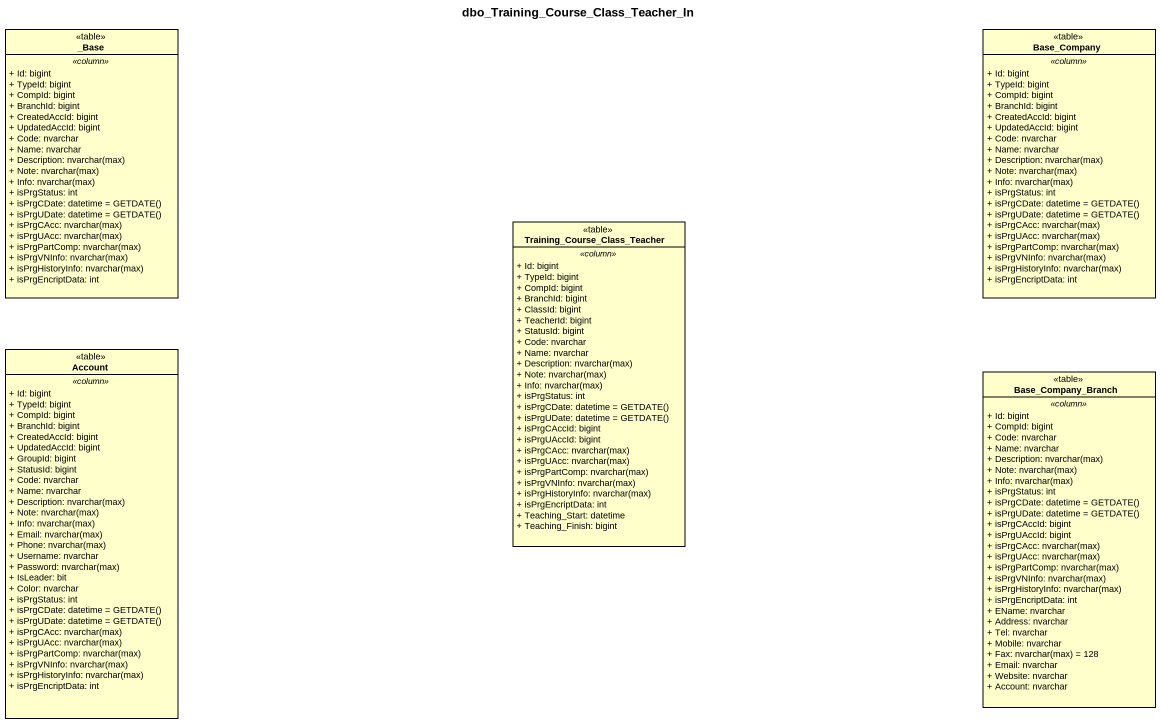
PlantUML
@startuml
title dbo_Training_Course_Class_Teacher_In
hide circle
hide empty members
skinparam classAttributeIconSize 0
class "_Base" as Base <<table>> {
  .. <<column>> ..
  + Id: bigint
  + TypeId: bigint
  + CompId: bigint
  + BranchId: bigint
  + CreatedAccId: bigint
  + UpdatedAccId: bigint
  + Code: nvarchar
  + Name: nvarchar
  {field} + Description: nvarchar(max)
  {field} + Note: nvarchar(max)
  {field} + Info: nvarchar(max)
  + isPrgStatus: int
  {field} + isPrgCDate: datetime = GETDATE()
  {field} + isPrgUDate: datetime = GETDATE()
  {field} + isPrgCAcc: nvarchar(max)
  {field} + isPrgUAcc: nvarchar(max)
  {field} + isPrgPartComp: nvarchar(max)
  {field} + isPrgVNInfo: nvarchar(max)
  {field} + isPrgHistoryInfo: nvarchar(max)
  + isPrgEncriptData: int
}
class Base_Company <<table>> {
  .. <<column>> ..
  + Id: bigint
  + TypeId: bigint
  + CompId: bigint
  + BranchId: bigint
  + CreatedAccId: bigint
  + UpdatedAccId: bigint
  + Code: nvarchar
  + Name: nvarchar
  {field} + Description: nvarchar(max)
  {field} + Note: nvarchar(max)
  {field} + Info: nvarchar(max)
  + isPrgStatus: int
  {field} + isPrgCDate: datetime = GETDATE()
  {field} + isPrgUDate: datetime = GETDATE()
  {field} + isPrgCAcc: nvarchar(max)
  {field} + isPrgUAcc: nvarchar(max)
  {field} + isPrgPartComp: nvarchar(max)
  {field} + isPrgVNInfo: nvarchar(max)
  {field} + isPrgHistoryInfo: nvarchar(max)
  + isPrgEncriptData: int
}
class "Training_Course_Class_Teacher" as Training_Course_Class <<table>> {
  .. <<column>> ..
  + Id: bigint
  + TypeId: bigint
  + CompId: bigint
  + BranchId: bigint
  + ClassId: bigint
  + TeacherId: bigint
  + StatusId: bigint
  + Code: nvarchar
  + Name: nvarchar
  {field} + Description: nvarchar(max)
  {field} + Note: nvarchar(max)
  {field} + Info: nvarchar(max)
  + isPrgStatus: int
  {field} + isPrgCDate: datetime = GETDATE()
  {field} + isPrgUDate: datetime = GETDATE()
  + isPrgCAccId: bigint
  + isPrgUAccId: bigint
  {field} + isPrgCAcc: nvarchar(max)
  {field} + isPrgUAcc: nvarchar(max)
  {field} + isPrgPartComp: nvarchar(max)
  {field} + isPrgVNInfo: nvarchar(max)
  {field} + isPrgHistoryInfo: nvarchar(max)
  + isPrgEncriptData: int
  + Teaching_Start: datetime
  + Teaching_Finish: bigint
}
class Account <<table>> {
  .. <<column>> ..
  + Id: bigint
  + TypeId: bigint
  + CompId: bigint
  + BranchId: bigint
  + CreatedAccId: bigint
  + UpdatedAccId: bigint
  + GroupId: bigint
  + StatusId: bigint
  + Code: nvarchar
  + Name: nvarchar
  {field} + Description: nvarchar(max)
  {field} + Note: nvarchar(max)
  {field} + Info: nvarchar(max)
  {field} + Email: nvarchar(max)
  {field} + Phone: nvarchar(max)
  + Username: nvarchar
  {field} + Password: nvarchar(max)
  + IsLeader: bit
  + Color: nvarchar
  + isPrgStatus: int
  {field} + isPrgCDate: datetime = GETDATE()
  {field} + isPrgUDate: datetime = GETDATE()
  {field} + isPrgCAcc: nvarchar(max)
  {field} + isPrgUAcc: nvarchar(max)
  {field} + isPrgPartComp: nvarchar(max)
  {field} + isPrgVNInfo: nvarchar(max)
  {field} + isPrgHistoryInfo: nvarchar(max)
  + isPrgEncriptData: int
}
class Base_Company_Branch <<table>> {
  .. <<column>> ..
  + Id: bigint
  + CompId: bigint
  + Code: nvarchar
  + Name: nvarchar
  {field} + Description: nvarchar(max)
  {field} + Note: nvarchar(max)
  {field} + Info: nvarchar(max)
  + isPrgStatus: int
  {field} + isPrgCDate: datetime = GETDATE()
  {field} + isPrgUDate: datetime = GETDATE()
  + isPrgCAccId: bigint
  + isPrgUAccId: bigint
  {field} + isPrgCAcc: nvarchar(max)
  {field} + isPrgUAcc: nvarchar(max)
  {field} + isPrgPartComp: nvarchar(max)
  {field} + isPrgVNInfo: nvarchar(max)
  {field} + isPrgHistoryInfo: nvarchar(max)
  + isPrgEncriptData: int
  + EName: nvarchar
  + Address: nvarchar
  + Tel: nvarchar
  + Mobile: nvarchar
  {field} + Fax: nvarchar(max) = 128
  + Email: nvarchar
  + Website: nvarchar
  + Account: nvarchar
}
@enduml
